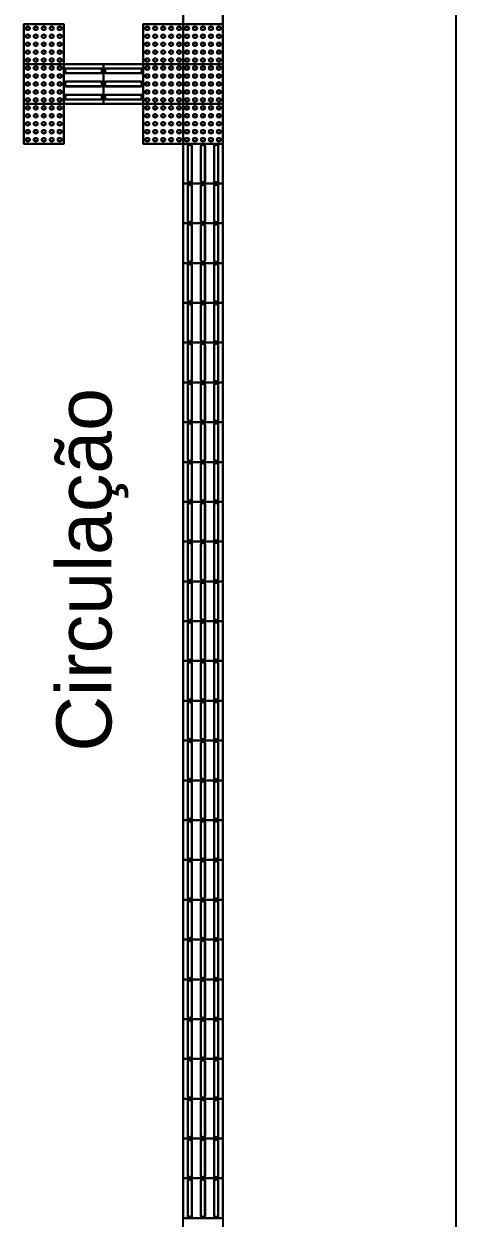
# Model space of a CAD drawing. Header units: millimetres. Extents: x 72331 to 137430, y 77189 to 139414.
# Drawn here: x 90862 to 93577, y 123469 to 130971 of the extents above; entities that cross this region are included whole.
import ezdxf

# ---------------------------------------------------------------- set-up
doc = ezdxf.new("R2010")
doc.units = ezdxf.units.MM
doc.header["$LTSCALE"] = 600
doc.layers.add('Piso Alerta', color=50, linetype='Continuous')
doc.layers.add('Piso Direcional', color=150, linetype='Continuous')
doc.styles.get("Standard").update_dxf_attribs({"font": 'arial.ttf'})

# ---------------------------------------------------------------- blocks, each defined once
blk = doc.blocks.new('*U1041')
for radius in [12.5, 10]:
    blk.add_circle((0, 0), radius)
blk = doc.blocks.new('*U1042')
at = {"layer": 'Piso Alerta', "color": 0, "linetype": 'ByBlock', "lineweight": -2, "transparency": 16777216}
for p in [(0, 200), (0, 150), (50, 200), (50, 150), (100, 200), (100, 150), (150, 200), (150, 150), (200, 200), (200, 150), (0, 100), (50, 100), (100, 100), (150, 100), (200, 100), (0, 50), (0, 0), (50, 50), (50, 0), (100, 50), (100, 0), (150, 50), (150, 0), (200, 50), (200, 0)]:
    blk.add_blockref('*U1041', p, dxfattribs=at)
blk = doc.blocks.new('*U1045')
for radius in [12.5, 10]:
    blk.add_circle((0, 0), radius)
blk = doc.blocks.new('*U1046')
at = {"layer": 'Piso Alerta', "color": 0, "linetype": 'ByBlock', "lineweight": -2, "transparency": 16777216}
for p in [(0, 200), (0, 150), (50, 200), (50, 150), (100, 200), (100, 150), (150, 200), (150, 150), (200, 200), (200, 150), (0, 100), (50, 100), (100, 100), (150, 100), (200, 100), (0, 50), (0, 0), (50, 50), (50, 0), (100, 50), (100, 0), (150, 50), (150, 0), (200, 50), (200, 0)]:
    blk.add_blockref('*U1045', p, dxfattribs=at)
blk = doc.blocks.new('*U1047')
for radius in [12.5, 10]:
    blk.add_circle((0, 0), radius)
blk = doc.blocks.new('*U1048')
at = {"layer": 'Piso Alerta', "color": 0, "linetype": 'ByBlock', "lineweight": -2, "transparency": 16777216}
for p in [(0, 200), (0, 150), (50, 200), (50, 150), (100, 200), (100, 150), (150, 200), (150, 150), (200, 200), (200, 150), (0, 100), (50, 100), (100, 100), (150, 100), (200, 100), (0, 50), (0, 0), (50, 50), (50, 0), (100, 50), (100, 0), (150, 50), (150, 0), (200, 50), (200, 0)]:
    blk.add_blockref('*U1047', p, dxfattribs=at)
blk = doc.blocks.new('*U1049')
for radius in [12.5, 10]:
    blk.add_circle((0, 0), radius)
blk = doc.blocks.new('*U1050')
at = {"layer": 'Piso Alerta', "color": 0, "linetype": 'ByBlock', "lineweight": -2, "transparency": 16777216}
for p in [(0, 200), (0, 150), (50, 200), (50, 150), (100, 200), (100, 150), (150, 200), (150, 150), (200, 200), (200, 150), (0, 100), (50, 100), (100, 100), (150, 100), (200, 100), (0, 50), (0, 0), (50, 50), (50, 0), (100, 50), (100, 0), (150, 50), (150, 0), (200, 50), (200, 0)]:
    blk.add_blockref('*U1049', p, dxfattribs=at)
blk = doc.blocks.new('*U1051')
for radius in [12.5, 10]:
    blk.add_circle((0, 0), radius)
blk = doc.blocks.new('*U1052')
at = {"layer": 'Piso Alerta', "color": 0, "linetype": 'ByBlock', "lineweight": -2, "transparency": 16777216}
for p in [(0, 200), (0, 150), (50, 200), (50, 150), (100, 200), (100, 150), (150, 200), (150, 150), (200, 200), (200, 150), (0, 100), (50, 100), (100, 100), (150, 100), (200, 100), (0, 50), (0, 0), (50, 50), (50, 0), (100, 50), (100, 0), (150, 50), (150, 0), (200, 50), (200, 0)]:
    blk.add_blockref('*U1051', p, dxfattribs=at)
blk = doc.blocks.new('*U1043')
for radius in [12.5, 10]:
    blk.add_circle((0, 0), radius)
blk = doc.blocks.new('*U1044')
at = {"layer": 'Piso Alerta', "color": 0, "linetype": 'ByBlock', "lineweight": -2, "transparency": 16777216}
for p in [(0, 200), (0, 150), (50, 200), (50, 150), (100, 200), (100, 150), (150, 200), (150, 150), (200, 200), (200, 150), (0, 100), (50, 100), (100, 100), (150, 100), (200, 100), (0, 50), (0, 0), (50, 50), (50, 0), (100, 50), (100, 0), (150, 50), (150, 0), (200, 50), (200, 0)]:
    blk.add_blockref('*U1043', p, dxfattribs=at)
blk = doc.blocks.new('*U1033')
for radius in [12.5, 10]:
    blk.add_circle((0, 0), radius)
blk = doc.blocks.new('*U1034')
at = {"layer": 'Piso Alerta', "color": 0, "linetype": 'ByBlock', "lineweight": -2, "transparency": 16777216}
for p in [(0, 200), (0, 150), (50, 200), (50, 150), (100, 200), (100, 150), (150, 200), (150, 150), (200, 200), (200, 150), (0, 100), (50, 100), (100, 100), (150, 100), (200, 100), (0, 50), (0, 0), (50, 50), (50, 0), (100, 50), (100, 0), (150, 50), (150, 0), (200, 50), (200, 0)]:
    blk.add_blockref('*U1033', p, dxfattribs=at)
blk = doc.blocks.new('*U1037')
for radius in [12.5, 10]:
    blk.add_circle((0, 0), radius)
blk = doc.blocks.new('*U1038')
at = {"layer": 'Piso Alerta', "color": 0, "linetype": 'ByBlock', "lineweight": -2, "transparency": 16777216}
for p in [(0, 200), (0, 150), (50, 200), (50, 150), (100, 200), (100, 150), (150, 200), (150, 150), (200, 200), (200, 150), (0, 100), (50, 100), (100, 100), (150, 100), (200, 100), (0, 50), (0, 0), (50, 50), (50, 0), (100, 50), (100, 0), (150, 50), (150, 0), (200, 50), (200, 0)]:
    blk.add_blockref('*U1037', p, dxfattribs=at)
blk = doc.blocks.new('*U1035')
for radius in [12.5, 10]:
    blk.add_circle((0, 0), radius)
blk = doc.blocks.new('*U1036')
at = {"layer": 'Piso Alerta', "color": 0, "linetype": 'ByBlock', "lineweight": -2, "transparency": 16777216}
for p in [(0, 200), (0, 150), (50, 200), (50, 150), (100, 200), (100, 150), (150, 200), (150, 150), (200, 200), (200, 150), (0, 100), (50, 100), (100, 100), (150, 100), (200, 100), (0, 50), (0, 0), (50, 50), (50, 0), (100, 50), (100, 0), (150, 50), (150, 0), (200, 50), (200, 0)]:
    blk.add_blockref('*U1035', p, dxfattribs=at)

msp = doc.modelspace()

# ---------------------------------------------------------------- linework, layer by layer
msp.add_line((93577.3, 122793.5), (93577.3, 133033.5))
for points in [[(91862.3, 131218.5), (92112.3, 131218.5), (92112.3, 130968.5), (91862.3, 130968.5)], [(90862.3, 130968.5), (91112.3, 130968.5), (91112.3, 130718.5), (90862.3, 130718.5)], [(91612.3, 130968.5), (91862.3, 130968.5), (91862.3, 130718.5), (91612.3, 130718.5)], [(91862.3, 130968.5), (92112.3, 130968.5), (92112.3, 130718.5), (91862.3, 130718.5)], [(90862.3, 130718.5), (91112.3, 130718.5), (91112.3, 130468.5), (90862.3, 130468.5)], [(91112.3, 130718.5), (91362.3, 130718.5), (91362.3, 130468.5), (91112.3, 130468.5)], [(91362.3, 130718.5), (91612.3, 130718.5), (91612.3, 130468.5), (91362.3, 130468.5)], [(91612.3, 130718.5), (91862.3, 130718.5), (91862.3, 130468.5), (91612.3, 130468.5)], [(91862.3, 130718.5), (92112.3, 130718.5), (92112.3, 130468.5), (91862.3, 130468.5)], [(90862.3, 130468.5), (91112.3, 130468.5), (91112.3, 130218.5), (90862.3, 130218.5)], [(91612.3, 130468.5), (91862.3, 130468.5), (91862.3, 130218.5), (91612.3, 130218.5)], [(91862.3, 130468.5), (92112.3, 130468.5), (92112.3, 130218.5), (91862.3, 130218.5)], [(91862.3, 130218.5), (92112.3, 130218.5), (92112.3, 129968.5), (91862.3, 129968.5)], [(91862.3, 129968.5), (92112.3, 129968.5), (92112.3, 129718.5), (91862.3, 129718.5)], [(91862.3, 129718.5), (92112.3, 129718.5), (92112.3, 129468.5), (91862.3, 129468.5)], [(91862.3, 129468.5), (92112.3, 129468.5), (92112.3, 129218.5), (91862.3, 129218.5)], [(91862.3, 129218.5), (92112.3, 129218.5), (92112.3, 128968.5), (91862.3, 128968.5)], [(91862.3, 128968.5), (92112.3, 128968.5), (92112.3, 128718.5), (91862.3, 128718.5)], [(91862.3, 128718.5), (92112.3, 128718.5), (92112.3, 128468.5), (91862.3, 128468.5)], [(91862.3, 128468.5), (92112.3, 128468.5), (92112.3, 128218.5), (91862.3, 128218.5)], [(91862.3, 128218.5), (92112.3, 128218.5), (92112.3, 127968.5), (91862.3, 127968.5)], [(91862.3, 127968.5), (92112.3, 127968.5), (92112.3, 127718.5), (91862.3, 127718.5)], [(91862.3, 127718.5), (92112.3, 127718.5), (92112.3, 127468.5), (91862.3, 127468.5)], [(91862.3, 127468.5), (92112.3, 127468.5), (92112.3, 127218.5), (91862.3, 127218.5)], [(91862.3, 127218.5), (92112.3, 127218.5), (92112.3, 126968.5), (91862.3, 126968.5)], [(91862.3, 126968.5), (92112.3, 126968.5), (92112.3, 126718.5), (91862.3, 126718.5)], [(91862.3, 126718.5), (92112.3, 126718.5), (92112.3, 126468.5), (91862.3, 126468.5)], [(91862.3, 126468.5), (92112.3, 126468.5), (92112.3, 126218.5), (91862.3, 126218.5)], [(91862.3, 126218.5), (92112.3, 126218.5), (92112.3, 125968.5), (91862.3, 125968.5)], [(91862.3, 125968.5), (92112.3, 125968.5), (92112.3, 125718.5), (91862.3, 125718.5)], [(91862.3, 125718.5), (92112.3, 125718.5), (92112.3, 125468.5), (91862.3, 125468.5)], [(91862.3, 125468.5), (92112.3, 125468.5), (92112.3, 125218.5), (91862.3, 125218.5)], [(91862.3, 125218.5), (92112.3, 125218.5), (92112.3, 124968.5), (91862.3, 124968.5)], [(91862.3, 124968.5), (92112.3, 124968.5), (92112.3, 124718.5), (91862.3, 124718.5)], [(91862.3, 124718.5), (92112.3, 124718.5), (92112.3, 124468.5), (91862.3, 124468.5)], [(91862.3, 124468.5), (92112.3, 124468.5), (92112.3, 124218.5), (91862.3, 124218.5)], [(91862.3, 124218.5), (92112.3, 124218.5), (92112.3, 123968.5), (91862.3, 123968.5)], [(91862.3, 123968.5), (92112.3, 123968.5), (92112.3, 123718.5), (91862.3, 123718.5)], [(91862.3, 123718.5), (92112.3, 123718.5), (92112.3, 123468.5), (91862.3, 123468.5)], [(91862.3, 123468.5), (92112.3, 123468.5), (92112.3, 123218.5), (91862.3, 123218.5)]]:
    msp.add_lwpolyline(points, close=True)
at = {"layer": 'Piso Alerta'}
for points in [[(91112.3, 130968.5), (90862.3, 130968.5), (90862.3, 130718.5), (91112.3, 130718.5), (91112.3, 130968.5), (91112.3, 130958.5)], [(91862.3, 130968.5), (91612.3, 130968.5), (91612.3, 130718.5), (91862.3, 130718.5), (91862.3, 130968.5), (91862.3, 130958.5)], [(92112.3, 130968.5), (91862.3, 130968.5), (91862.3, 130718.5), (92112.3, 130718.5), (92112.3, 130968.5), (92112.3, 130958.5)], [(91112.3, 130718.5), (90862.3, 130718.5), (90862.3, 130468.5), (91112.3, 130468.5), (91112.3, 130718.5), (91112.3, 130708.5)], [(91862.3, 130718.5), (91612.3, 130718.5), (91612.3, 130468.5), (91862.3, 130468.5), (91862.3, 130718.5), (91862.3, 130708.5)], [(92112.3, 130718.5), (91862.3, 130718.5), (91862.3, 130468.5), (92112.3, 130468.5), (92112.3, 130718.5), (92112.3, 130708.5)], [(91112.3, 130468.5), (90862.3, 130468.5), (90862.3, 130218.5), (91112.3, 130218.5), (91112.3, 130468.5), (91112.3, 130458.5)], [(91862.3, 130468.5), (91612.3, 130468.5), (91612.3, 130218.5), (91862.3, 130218.5), (91862.3, 130468.5), (91862.3, 130458.5)], [(92112.3, 130468.5), (91862.3, 130468.5), (91862.3, 130218.5), (92112.3, 130218.5), (92112.3, 130468.5), (92112.3, 130458.5)]]:
    msp.add_lwpolyline(points, dxfattribs=at)
at = {"layer": 'Piso Direcional'}
for points in [[(92112.3, 131218.5), (91862.3, 131218.5), (91862.3, 130968.5), (92112.3, 130968.5), (92112.3, 131218.5), (92112.3, 131208.5)], [(91362.3, 130468.5), (91362.3, 130718.5), (91112.3, 130718.5), (91112.3, 130468.5), (91362.3, 130468.5), (91352.3, 130468.5)], [(91612.3, 130468.5), (91612.3, 130718.5), (91362.3, 130718.5), (91362.3, 130468.5), (91612.3, 130468.5), (91602.3, 130468.5)], [(92112.3, 130218.5), (91862.3, 130218.5), (91862.3, 129968.5), (92112.3, 129968.5), (92112.3, 130218.5), (92112.3, 130208.5)], [(92112.3, 129968.5), (91862.3, 129968.5), (91862.3, 129718.5), (92112.3, 129718.5), (92112.3, 129968.5), (92112.3, 129958.5)], [(92112.3, 129718.5), (91862.3, 129718.5), (91862.3, 129468.5), (92112.3, 129468.5), (92112.3, 129718.5), (92112.3, 129708.5)], [(92112.3, 129468.5), (91862.3, 129468.5), (91862.3, 129218.5), (92112.3, 129218.5), (92112.3, 129468.5), (92112.3, 129458.5)], [(92112.3, 129218.5), (91862.3, 129218.5), (91862.3, 128968.5), (92112.3, 128968.5), (92112.3, 129218.5), (92112.3, 129208.5)], [(92112.3, 128968.5), (91862.3, 128968.5), (91862.3, 128718.5), (92112.3, 128718.5), (92112.3, 128968.5), (92112.3, 128958.5)], [(92112.3, 128718.5), (91862.3, 128718.5), (91862.3, 128468.5), (92112.3, 128468.5), (92112.3, 128718.5), (92112.3, 128708.5)], [(92112.3, 128468.5), (91862.3, 128468.5), (91862.3, 128218.5), (92112.3, 128218.5), (92112.3, 128468.5), (92112.3, 128458.5)], [(92112.3, 128218.5), (91862.3, 128218.5), (91862.3, 127968.5), (92112.3, 127968.5), (92112.3, 128218.5), (92112.3, 128208.5)], [(92112.3, 127968.5), (91862.3, 127968.5), (91862.3, 127718.5), (92112.3, 127718.5), (92112.3, 127968.5), (92112.3, 127958.5)], [(92112.3, 127718.5), (91862.3, 127718.5), (91862.3, 127468.5), (92112.3, 127468.5), (92112.3, 127718.5), (92112.3, 127708.5)], [(92112.3, 127468.5), (91862.3, 127468.5), (91862.3, 127218.5), (92112.3, 127218.5), (92112.3, 127468.5), (92112.3, 127458.5)], [(92112.3, 127218.5), (91862.3, 127218.5), (91862.3, 126968.5), (92112.3, 126968.5), (92112.3, 127218.5), (92112.3, 127208.5)], [(92112.3, 126968.5), (91862.3, 126968.5), (91862.3, 126718.5), (92112.3, 126718.5), (92112.3, 126968.5), (92112.3, 126958.5)], [(92112.3, 126718.5), (91862.3, 126718.5), (91862.3, 126468.5), (92112.3, 126468.5), (92112.3, 126718.5), (92112.3, 126708.5)], [(92112.3, 126468.5), (91862.3, 126468.5), (91862.3, 126218.5), (92112.3, 126218.5), (92112.3, 126468.5), (92112.3, 126458.5)], [(92112.3, 126218.5), (91862.3, 126218.5), (91862.3, 125968.5), (92112.3, 125968.5), (92112.3, 126218.5), (92112.3, 126208.5)], [(92112.3, 125968.5), (91862.3, 125968.5), (91862.3, 125718.5), (92112.3, 125718.5), (92112.3, 125968.5), (92112.3, 125958.5)], [(92112.3, 125718.5), (91862.3, 125718.5), (91862.3, 125468.5), (92112.3, 125468.5), (92112.3, 125718.5), (92112.3, 125708.5)], [(92112.3, 125468.5), (91862.3, 125468.5), (91862.3, 125218.5), (92112.3, 125218.5), (92112.3, 125468.5), (92112.3, 125458.5)], [(92112.3, 125218.5), (91862.3, 125218.5), (91862.3, 124968.5), (92112.3, 124968.5), (92112.3, 125218.5), (92112.3, 125208.5)], [(92112.3, 124968.5), (91862.3, 124968.5), (91862.3, 124718.5), (92112.3, 124718.5), (92112.3, 124968.5), (92112.3, 124958.5)], [(92112.3, 124718.5), (91862.3, 124718.5), (91862.3, 124468.5), (92112.3, 124468.5), (92112.3, 124718.5), (92112.3, 124708.5)], [(92112.3, 124468.5), (91862.3, 124468.5), (91862.3, 124218.5), (92112.3, 124218.5), (92112.3, 124468.5), (92112.3, 124458.5)], [(92112.3, 124218.5), (91862.3, 124218.5), (91862.3, 123968.5), (92112.3, 123968.5), (92112.3, 124218.5), (92112.3, 124208.5)], [(92112.3, 123968.5), (91862.3, 123968.5), (91862.3, 123718.5), (92112.3, 123718.5), (92112.3, 123968.5), (92112.3, 123958.5)], [(92112.3, 123718.5), (91862.3, 123718.5), (91862.3, 123468.5), (92112.3, 123468.5), (92112.3, 123718.5), (92112.3, 123708.5)]]:
    msp.add_lwpolyline(points, dxfattribs=at)
for points in [[(91127.3, 130661.5), (91347.3, 130661.5, 0.414214), (91357.3, 130671.5), (91357.3, 130681.5, 0.414214), (91347.3, 130691.5), (91127.3, 130691.5, 0.414214), (91117.3, 130681.5), (91117.3, 130671.5, 0.414214)], [(91132.3, 130664), (91342.3, 130664, 0.414214), (91352.3, 130674), (91352.3, 130679, 0.414214), (91342.3, 130689), (91132.3, 130689, 0.414214), (91122.3, 130679), (91122.3, 130674, 0.414214)], [(91377.3, 130661.5), (91597.3, 130661.5, 0.414214), (91607.3, 130671.5), (91607.3, 130681.5, 0.414214), (91597.3, 130691.5), (91377.3, 130691.5, 0.414214), (91367.3, 130681.5), (91367.3, 130671.5, 0.414214)], [(91382.3, 130664), (91592.3, 130664, 0.414214), (91602.3, 130674), (91602.3, 130679, 0.414214), (91592.3, 130689), (91382.3, 130689, 0.414214), (91372.3, 130679), (91372.3, 130674, 0.414214)], [(91347.3, 130608.5), (91127.3, 130608.5, 0.414214), (91117.3, 130598.5), (91117.3, 130588.5, 0.414214), (91127.3, 130578.5), (91347.3, 130578.5, 0.414214), (91357.3, 130588.5), (91357.3, 130598.5, 0.414214)], [(91122.3, 130596), (91122.3, 130591, 0.414214), (91132.3, 130581), (91342.3, 130581, 0.414214), (91352.3, 130591), (91352.3, 130596, 0.414214), (91342.3, 130606), (91132.3, 130606, 0.414214)], [(91597.3, 130608.5), (91377.3, 130608.5, 0.414214), (91367.3, 130598.5), (91367.3, 130588.5, 0.414214), (91377.3, 130578.5), (91597.3, 130578.5, 0.414214), (91607.3, 130588.5), (91607.3, 130598.5, 0.414214)], [(91372.3, 130596), (91372.3, 130591, 0.414214), (91382.3, 130581), (91592.3, 130581, 0.414214), (91602.3, 130591), (91602.3, 130596, 0.414214), (91592.3, 130606), (91382.3, 130606, 0.414214)], [(91357.3, 130515.5, 0.414214), (91347.3, 130525.5), (91127.3, 130525.5, 0.414214), (91117.3, 130515.5), (91117.3, 130505.5, 0.414214), (91127.3, 130495.5), (91347.3, 130495.5, 0.414214), (91357.3, 130505.5)], [(91132.3, 130498), (91342.3, 130498, 0.414214), (91352.3, 130508), (91352.3, 130513, 0.414214), (91342.3, 130523), (91132.3, 130523, 0.414214), (91122.3, 130513), (91122.3, 130508, 0.414214)], [(91607.3, 130515.5, 0.414214), (91597.3, 130525.5), (91377.3, 130525.5, 0.414214), (91367.3, 130515.5), (91367.3, 130505.5, 0.414214), (91377.3, 130495.5), (91597.3, 130495.5, 0.414214), (91607.3, 130505.5)], [(91382.3, 130498), (91592.3, 130498, 0.414214), (91602.3, 130508), (91602.3, 130513, 0.414214), (91592.3, 130523), (91382.3, 130523, 0.414214), (91372.3, 130513), (91372.3, 130508, 0.414214)], [(91919.3, 129983.5), (91919.3, 130203.5, 0.414214), (91909.3, 130213.5), (91899.3, 130213.5, 0.414214), (91889.3, 130203.5), (91889.3, 129983.5, 0.414214), (91899.3, 129973.5), (91909.3, 129973.5, 0.414214)], [(91916.8, 129988.5), (91916.8, 130198.5, 0.414214), (91906.8, 130208.5), (91901.8, 130208.5, 0.414214), (91891.8, 130198.5), (91891.8, 129988.5, 0.414214), (91901.8, 129978.5), (91906.8, 129978.5, 0.414214)], [(91972.3, 130203.5), (91972.3, 129983.5, 0.414214), (91982.3, 129973.5), (91992.3, 129973.5, 0.414214), (92002.3, 129983.5), (92002.3, 130203.5, 0.414214), (91992.3, 130213.5), (91982.3, 130213.5, 0.414214)], [(91984.8, 129978.5), (91989.8, 129978.5, 0.414214), (91999.8, 129988.5), (91999.8, 130198.5, 0.414214), (91989.8, 130208.5), (91984.8, 130208.5, 0.414214), (91974.8, 130198.5), (91974.8, 129988.5, 0.414214)], [(92065.3, 130213.5, 0.414214), (92055.3, 130203.5), (92055.3, 129983.5, 0.414214), (92065.3, 129973.5), (92075.3, 129973.5, 0.414214), (92085.3, 129983.5), (92085.3, 130203.5, 0.414214), (92075.3, 130213.5)], [(92082.8, 129988.5), (92082.8, 130198.5, 0.414214), (92072.8, 130208.5), (92067.8, 130208.5, 0.414214), (92057.8, 130198.5), (92057.8, 129988.5, 0.414214), (92067.8, 129978.5), (92072.8, 129978.5, 0.414214)], [(91919.3, 129733.5), (91919.3, 129953.5, 0.414214), (91909.3, 129963.5), (91899.3, 129963.5, 0.414214), (91889.3, 129953.5), (91889.3, 129733.5, 0.414214), (91899.3, 129723.5), (91909.3, 129723.5, 0.414214)], [(91916.8, 129738.5), (91916.8, 129948.5, 0.414214), (91906.8, 129958.5), (91901.8, 129958.5, 0.414214), (91891.8, 129948.5), (91891.8, 129738.5, 0.414214), (91901.8, 129728.5), (91906.8, 129728.5, 0.414214)], [(91972.3, 129953.5), (91972.3, 129733.5, 0.414214), (91982.3, 129723.5), (91992.3, 129723.5, 0.414214), (92002.3, 129733.5), (92002.3, 129953.5, 0.414214), (91992.3, 129963.5), (91982.3, 129963.5, 0.414214)], [(91984.8, 129728.5), (91989.8, 129728.5, 0.414214), (91999.8, 129738.5), (91999.8, 129948.5, 0.414214), (91989.8, 129958.5), (91984.8, 129958.5, 0.414214), (91974.8, 129948.5), (91974.8, 129738.5, 0.414214)], [(92065.3, 129963.5, 0.414214), (92055.3, 129953.5), (92055.3, 129733.5, 0.414214), (92065.3, 129723.5), (92075.3, 129723.5, 0.414214), (92085.3, 129733.5), (92085.3, 129953.5, 0.414214), (92075.3, 129963.5)], [(92082.8, 129738.5), (92082.8, 129948.5, 0.414214), (92072.8, 129958.5), (92067.8, 129958.5, 0.414214), (92057.8, 129948.5), (92057.8, 129738.5, 0.414214), (92067.8, 129728.5), (92072.8, 129728.5, 0.414214)], [(91919.3, 129483.5), (91919.3, 129703.5, 0.414214), (91909.3, 129713.5), (91899.3, 129713.5, 0.414214), (91889.3, 129703.5), (91889.3, 129483.5, 0.414214), (91899.3, 129473.5), (91909.3, 129473.5, 0.414214)], [(91916.8, 129488.5), (91916.8, 129698.5, 0.414214), (91906.8, 129708.5), (91901.8, 129708.5, 0.414214), (91891.8, 129698.5), (91891.8, 129488.5, 0.414214), (91901.8, 129478.5), (91906.8, 129478.5, 0.414214)], [(91972.3, 129703.5), (91972.3, 129483.5, 0.414214), (91982.3, 129473.5), (91992.3, 129473.5, 0.414214), (92002.3, 129483.5), (92002.3, 129703.5, 0.414214), (91992.3, 129713.5), (91982.3, 129713.5, 0.414214)], [(91984.8, 129478.5), (91989.8, 129478.5, 0.414214), (91999.8, 129488.5), (91999.8, 129698.5, 0.414214), (91989.8, 129708.5), (91984.8, 129708.5, 0.414214), (91974.8, 129698.5), (91974.8, 129488.5, 0.414214)], [(92065.3, 129713.5, 0.414214), (92055.3, 129703.5), (92055.3, 129483.5, 0.414214), (92065.3, 129473.5), (92075.3, 129473.5, 0.414214), (92085.3, 129483.5), (92085.3, 129703.5, 0.414214), (92075.3, 129713.5)], [(92082.8, 129488.5), (92082.8, 129698.5, 0.414214), (92072.8, 129708.5), (92067.8, 129708.5, 0.414214), (92057.8, 129698.5), (92057.8, 129488.5, 0.414214), (92067.8, 129478.5), (92072.8, 129478.5, 0.414214)], [(91919.3, 129233.5), (91919.3, 129453.5, 0.414214), (91909.3, 129463.5), (91899.3, 129463.5, 0.414214), (91889.3, 129453.5), (91889.3, 129233.5, 0.414214), (91899.3, 129223.5), (91909.3, 129223.5, 0.414214)], [(91916.8, 129238.5), (91916.8, 129448.5, 0.414214), (91906.8, 129458.5), (91901.8, 129458.5, 0.414214), (91891.8, 129448.5), (91891.8, 129238.5, 0.414214), (91901.8, 129228.5), (91906.8, 129228.5, 0.414214)], [(91972.3, 129453.5), (91972.3, 129233.5, 0.414214), (91982.3, 129223.5), (91992.3, 129223.5, 0.414214), (92002.3, 129233.5), (92002.3, 129453.5, 0.414214), (91992.3, 129463.5), (91982.3, 129463.5, 0.414214)], [(91984.8, 129228.5), (91989.8, 129228.5, 0.414214), (91999.8, 129238.5), (91999.8, 129448.5, 0.414214), (91989.8, 129458.5), (91984.8, 129458.5, 0.414214), (91974.8, 129448.5), (91974.8, 129238.5, 0.414214)], [(92065.3, 129463.5, 0.414214), (92055.3, 129453.5), (92055.3, 129233.5, 0.414214), (92065.3, 129223.5), (92075.3, 129223.5, 0.414214), (92085.3, 129233.5), (92085.3, 129453.5, 0.414214), (92075.3, 129463.5)], [(92082.8, 129238.5), (92082.8, 129448.5, 0.414214), (92072.8, 129458.5), (92067.8, 129458.5, 0.414214), (92057.8, 129448.5), (92057.8, 129238.5, 0.414214), (92067.8, 129228.5), (92072.8, 129228.5, 0.414214)], [(91919.3, 128983.5), (91919.3, 129203.5, 0.414214), (91909.3, 129213.5), (91899.3, 129213.5, 0.414214), (91889.3, 129203.5), (91889.3, 128983.5, 0.414214), (91899.3, 128973.5), (91909.3, 128973.5, 0.414214)], [(91916.8, 128988.5), (91916.8, 129198.5, 0.414214), (91906.8, 129208.5), (91901.8, 129208.5, 0.414214), (91891.8, 129198.5), (91891.8, 128988.5, 0.414214), (91901.8, 128978.5), (91906.8, 128978.5, 0.414214)], [(91972.3, 129203.5), (91972.3, 128983.5, 0.414214), (91982.3, 128973.5), (91992.3, 128973.5, 0.414214), (92002.3, 128983.5), (92002.3, 129203.5, 0.414214), (91992.3, 129213.5), (91982.3, 129213.5, 0.414214)], [(91984.8, 128978.5), (91989.8, 128978.5, 0.414214), (91999.8, 128988.5), (91999.8, 129198.5, 0.414214), (91989.8, 129208.5), (91984.8, 129208.5, 0.414214), (91974.8, 129198.5), (91974.8, 128988.5, 0.414214)], [(92065.3, 129213.5, 0.414214), (92055.3, 129203.5), (92055.3, 128983.5, 0.414214), (92065.3, 128973.5), (92075.3, 128973.5, 0.414214), (92085.3, 128983.5), (92085.3, 129203.5, 0.414214), (92075.3, 129213.5)], [(92082.8, 128988.5), (92082.8, 129198.5, 0.414214), (92072.8, 129208.5), (92067.8, 129208.5, 0.414214), (92057.8, 129198.5), (92057.8, 128988.5, 0.414214), (92067.8, 128978.5), (92072.8, 128978.5, 0.414214)], [(91919.3, 128733.5), (91919.3, 128953.5, 0.414214), (91909.3, 128963.5), (91899.3, 128963.5, 0.414214), (91889.3, 128953.5), (91889.3, 128733.5, 0.414214), (91899.3, 128723.5), (91909.3, 128723.5, 0.414214)], [(91916.8, 128738.5), (91916.8, 128948.5, 0.414214), (91906.8, 128958.5), (91901.8, 128958.5, 0.414214), (91891.8, 128948.5), (91891.8, 128738.5, 0.414214), (91901.8, 128728.5), (91906.8, 128728.5, 0.414214)], [(91972.3, 128953.5), (91972.3, 128733.5, 0.414214), (91982.3, 128723.5), (91992.3, 128723.5, 0.414214), (92002.3, 128733.5), (92002.3, 128953.5, 0.414214), (91992.3, 128963.5), (91982.3, 128963.5, 0.414214)], [(91984.8, 128728.5), (91989.8, 128728.5, 0.414214), (91999.8, 128738.5), (91999.8, 128948.5, 0.414214), (91989.8, 128958.5), (91984.8, 128958.5, 0.414214), (91974.8, 128948.5), (91974.8, 128738.5, 0.414214)], [(92065.3, 128963.5, 0.414214), (92055.3, 128953.5), (92055.3, 128733.5, 0.414214), (92065.3, 128723.5), (92075.3, 128723.5, 0.414214), (92085.3, 128733.5), (92085.3, 128953.5, 0.414214), (92075.3, 128963.5)], [(92082.8, 128738.5), (92082.8, 128948.5, 0.414214), (92072.8, 128958.5), (92067.8, 128958.5, 0.414214), (92057.8, 128948.5), (92057.8, 128738.5, 0.414214), (92067.8, 128728.5), (92072.8, 128728.5, 0.414214)], [(91919.3, 128483.5), (91919.3, 128703.5, 0.414214), (91909.3, 128713.5), (91899.3, 128713.5, 0.414214), (91889.3, 128703.5), (91889.3, 128483.5, 0.414214), (91899.3, 128473.5), (91909.3, 128473.5, 0.414214)], [(91916.8, 128488.5), (91916.8, 128698.5, 0.414214), (91906.8, 128708.5), (91901.8, 128708.5, 0.414214), (91891.8, 128698.5), (91891.8, 128488.5, 0.414214), (91901.8, 128478.5), (91906.8, 128478.5, 0.414214)], [(91972.3, 128703.5), (91972.3, 128483.5, 0.414214), (91982.3, 128473.5), (91992.3, 128473.5, 0.414214), (92002.3, 128483.5), (92002.3, 128703.5, 0.414214), (91992.3, 128713.5), (91982.3, 128713.5, 0.414214)], [(91984.8, 128478.5), (91989.8, 128478.5, 0.414214), (91999.8, 128488.5), (91999.8, 128698.5, 0.414214), (91989.8, 128708.5), (91984.8, 128708.5, 0.414214), (91974.8, 128698.5), (91974.8, 128488.5, 0.414214)], [(92065.3, 128713.5, 0.414214), (92055.3, 128703.5), (92055.3, 128483.5, 0.414214), (92065.3, 128473.5), (92075.3, 128473.5, 0.414214), (92085.3, 128483.5), (92085.3, 128703.5, 0.414214), (92075.3, 128713.5)], [(92082.8, 128488.5), (92082.8, 128698.5, 0.414214), (92072.8, 128708.5), (92067.8, 128708.5, 0.414214), (92057.8, 128698.5), (92057.8, 128488.5, 0.414214), (92067.8, 128478.5), (92072.8, 128478.5, 0.414214)], [(91919.3, 128233.5), (91919.3, 128453.5, 0.414214), (91909.3, 128463.5), (91899.3, 128463.5, 0.414214), (91889.3, 128453.5), (91889.3, 128233.5, 0.414214), (91899.3, 128223.5), (91909.3, 128223.5, 0.414214)], [(91916.8, 128238.5), (91916.8, 128448.5, 0.414214), (91906.8, 128458.5), (91901.8, 128458.5, 0.414214), (91891.8, 128448.5), (91891.8, 128238.5, 0.414214), (91901.8, 128228.5), (91906.8, 128228.5, 0.414214)], [(91972.3, 128453.5), (91972.3, 128233.5, 0.414214), (91982.3, 128223.5), (91992.3, 128223.5, 0.414214), (92002.3, 128233.5), (92002.3, 128453.5, 0.414214), (91992.3, 128463.5), (91982.3, 128463.5, 0.414214)], [(91984.8, 128228.5), (91989.8, 128228.5, 0.414214), (91999.8, 128238.5), (91999.8, 128448.5, 0.414214), (91989.8, 128458.5), (91984.8, 128458.5, 0.414214), (91974.8, 128448.5), (91974.8, 128238.5, 0.414214)], [(92065.3, 128463.5, 0.414214), (92055.3, 128453.5), (92055.3, 128233.5, 0.414214), (92065.3, 128223.5), (92075.3, 128223.5, 0.414214), (92085.3, 128233.5), (92085.3, 128453.5, 0.414214), (92075.3, 128463.5)], [(92082.8, 128238.5), (92082.8, 128448.5, 0.414214), (92072.8, 128458.5), (92067.8, 128458.5, 0.414214), (92057.8, 128448.5), (92057.8, 128238.5, 0.414214), (92067.8, 128228.5), (92072.8, 128228.5, 0.414214)], [(91919.3, 127983.5), (91919.3, 128203.5, 0.414214), (91909.3, 128213.5), (91899.3, 128213.5, 0.414214), (91889.3, 128203.5), (91889.3, 127983.5, 0.414214), (91899.3, 127973.5), (91909.3, 127973.5, 0.414214)], [(91916.8, 127988.5), (91916.8, 128198.5, 0.414214), (91906.8, 128208.5), (91901.8, 128208.5, 0.414214), (91891.8, 128198.5), (91891.8, 127988.5, 0.414214), (91901.8, 127978.5), (91906.8, 127978.5, 0.414214)], [(91972.3, 128203.5), (91972.3, 127983.5, 0.414214), (91982.3, 127973.5), (91992.3, 127973.5, 0.414214), (92002.3, 127983.5), (92002.3, 128203.5, 0.414214), (91992.3, 128213.5), (91982.3, 128213.5, 0.414214)], [(91984.8, 127978.5), (91989.8, 127978.5, 0.414214), (91999.8, 127988.5), (91999.8, 128198.5, 0.414214), (91989.8, 128208.5), (91984.8, 128208.5, 0.414214), (91974.8, 128198.5), (91974.8, 127988.5, 0.414214)], [(92065.3, 128213.5, 0.414214), (92055.3, 128203.5), (92055.3, 127983.5, 0.414214), (92065.3, 127973.5), (92075.3, 127973.5, 0.414214), (92085.3, 127983.5), (92085.3, 128203.5, 0.414214), (92075.3, 128213.5)], [(92082.8, 127988.5), (92082.8, 128198.5, 0.414214), (92072.8, 128208.5), (92067.8, 128208.5, 0.414214), (92057.8, 128198.5), (92057.8, 127988.5, 0.414214), (92067.8, 127978.5), (92072.8, 127978.5, 0.414214)], [(91919.3, 127733.5), (91919.3, 127953.5, 0.414214), (91909.3, 127963.5), (91899.3, 127963.5, 0.414214), (91889.3, 127953.5), (91889.3, 127733.5, 0.414214), (91899.3, 127723.5), (91909.3, 127723.5, 0.414214)], [(91916.8, 127738.5), (91916.8, 127948.5, 0.414214), (91906.8, 127958.5), (91901.8, 127958.5, 0.414214), (91891.8, 127948.5), (91891.8, 127738.5, 0.414214), (91901.8, 127728.5), (91906.8, 127728.5, 0.414214)], [(91972.3, 127953.5), (91972.3, 127733.5, 0.414214), (91982.3, 127723.5), (91992.3, 127723.5, 0.414214), (92002.3, 127733.5), (92002.3, 127953.5, 0.414214), (91992.3, 127963.5), (91982.3, 127963.5, 0.414214)], [(91984.8, 127728.5), (91989.8, 127728.5, 0.414214), (91999.8, 127738.5), (91999.8, 127948.5, 0.414214), (91989.8, 127958.5), (91984.8, 127958.5, 0.414214), (91974.8, 127948.5), (91974.8, 127738.5, 0.414214)], [(92065.3, 127963.5, 0.414214), (92055.3, 127953.5), (92055.3, 127733.5, 0.414214), (92065.3, 127723.5), (92075.3, 127723.5, 0.414214), (92085.3, 127733.5), (92085.3, 127953.5, 0.414214), (92075.3, 127963.5)], [(92082.8, 127738.5), (92082.8, 127948.5, 0.414214), (92072.8, 127958.5), (92067.8, 127958.5, 0.414214), (92057.8, 127948.5), (92057.8, 127738.5, 0.414214), (92067.8, 127728.5), (92072.8, 127728.5, 0.414214)], [(91919.3, 127483.5), (91919.3, 127703.5, 0.414214), (91909.3, 127713.5), (91899.3, 127713.5, 0.414214), (91889.3, 127703.5), (91889.3, 127483.5, 0.414214), (91899.3, 127473.5), (91909.3, 127473.5, 0.414214)], [(91916.8, 127488.5), (91916.8, 127698.5, 0.414214), (91906.8, 127708.5), (91901.8, 127708.5, 0.414214), (91891.8, 127698.5), (91891.8, 127488.5, 0.414214), (91901.8, 127478.5), (91906.8, 127478.5, 0.414214)], [(91972.3, 127703.5), (91972.3, 127483.5, 0.414214), (91982.3, 127473.5), (91992.3, 127473.5, 0.414214), (92002.3, 127483.5), (92002.3, 127703.5, 0.414214), (91992.3, 127713.5), (91982.3, 127713.5, 0.414214)], [(91984.8, 127478.5), (91989.8, 127478.5, 0.414214), (91999.8, 127488.5), (91999.8, 127698.5, 0.414214), (91989.8, 127708.5), (91984.8, 127708.5, 0.414214), (91974.8, 127698.5), (91974.8, 127488.5, 0.414214)], [(92065.3, 127713.5, 0.414214), (92055.3, 127703.5), (92055.3, 127483.5, 0.414214), (92065.3, 127473.5), (92075.3, 127473.5, 0.414214), (92085.3, 127483.5), (92085.3, 127703.5, 0.414214), (92075.3, 127713.5)], [(92082.8, 127488.5), (92082.8, 127698.5, 0.414214), (92072.8, 127708.5), (92067.8, 127708.5, 0.414214), (92057.8, 127698.5), (92057.8, 127488.5, 0.414214), (92067.8, 127478.5), (92072.8, 127478.5, 0.414214)], [(91919.3, 127233.5), (91919.3, 127453.5, 0.414214), (91909.3, 127463.5), (91899.3, 127463.5, 0.414214), (91889.3, 127453.5), (91889.3, 127233.5, 0.414214), (91899.3, 127223.5), (91909.3, 127223.5, 0.414214)], [(91916.8, 127238.5), (91916.8, 127448.5, 0.414214), (91906.8, 127458.5), (91901.8, 127458.5, 0.414214), (91891.8, 127448.5), (91891.8, 127238.5, 0.414214), (91901.8, 127228.5), (91906.8, 127228.5, 0.414214)], [(91972.3, 127453.5), (91972.3, 127233.5, 0.414214), (91982.3, 127223.5), (91992.3, 127223.5, 0.414214), (92002.3, 127233.5), (92002.3, 127453.5, 0.414214), (91992.3, 127463.5), (91982.3, 127463.5, 0.414214)], [(91984.8, 127228.5), (91989.8, 127228.5, 0.414214), (91999.8, 127238.5), (91999.8, 127448.5, 0.414214), (91989.8, 127458.5), (91984.8, 127458.5, 0.414214), (91974.8, 127448.5), (91974.8, 127238.5, 0.414214)], [(92065.3, 127463.5, 0.414214), (92055.3, 127453.5), (92055.3, 127233.5, 0.414214), (92065.3, 127223.5), (92075.3, 127223.5, 0.414214), (92085.3, 127233.5), (92085.3, 127453.5, 0.414214), (92075.3, 127463.5)], [(92082.8, 127238.5), (92082.8, 127448.5, 0.414214), (92072.8, 127458.5), (92067.8, 127458.5, 0.414214), (92057.8, 127448.5), (92057.8, 127238.5, 0.414214), (92067.8, 127228.5), (92072.8, 127228.5, 0.414214)], [(91919.3, 126983.5), (91919.3, 127203.5, 0.414214), (91909.3, 127213.5), (91899.3, 127213.5, 0.414214), (91889.3, 127203.5), (91889.3, 126983.5, 0.414214), (91899.3, 126973.5), (91909.3, 126973.5, 0.414214)], [(91916.8, 126988.5), (91916.8, 127198.5, 0.414214), (91906.8, 127208.5), (91901.8, 127208.5, 0.414214), (91891.8, 127198.5), (91891.8, 126988.5, 0.414214), (91901.8, 126978.5), (91906.8, 126978.5, 0.414214)], [(91972.3, 127203.5), (91972.3, 126983.5, 0.414214), (91982.3, 126973.5), (91992.3, 126973.5, 0.414214), (92002.3, 126983.5), (92002.3, 127203.5, 0.414214), (91992.3, 127213.5), (91982.3, 127213.5, 0.414214)], [(91984.8, 126978.5), (91989.8, 126978.5, 0.414214), (91999.8, 126988.5), (91999.8, 127198.5, 0.414214), (91989.8, 127208.5), (91984.8, 127208.5, 0.414214), (91974.8, 127198.5), (91974.8, 126988.5, 0.414214)], [(92065.3, 127213.5, 0.414214), (92055.3, 127203.5), (92055.3, 126983.5, 0.414214), (92065.3, 126973.5), (92075.3, 126973.5, 0.414214), (92085.3, 126983.5), (92085.3, 127203.5, 0.414214), (92075.3, 127213.5)], [(92082.8, 126988.5), (92082.8, 127198.5, 0.414214), (92072.8, 127208.5), (92067.8, 127208.5, 0.414214), (92057.8, 127198.5), (92057.8, 126988.5, 0.414214), (92067.8, 126978.5), (92072.8, 126978.5, 0.414214)], [(91919.3, 126733.5), (91919.3, 126953.5, 0.414214), (91909.3, 126963.5), (91899.3, 126963.5, 0.414214), (91889.3, 126953.5), (91889.3, 126733.5, 0.414214), (91899.3, 126723.5), (91909.3, 126723.5, 0.414214)], [(91916.8, 126738.5), (91916.8, 126948.5, 0.414214), (91906.8, 126958.5), (91901.8, 126958.5, 0.414214), (91891.8, 126948.5), (91891.8, 126738.5, 0.414214), (91901.8, 126728.5), (91906.8, 126728.5, 0.414214)], [(91972.3, 126953.5), (91972.3, 126733.5, 0.414214), (91982.3, 126723.5), (91992.3, 126723.5, 0.414214), (92002.3, 126733.5), (92002.3, 126953.5, 0.414214), (91992.3, 126963.5), (91982.3, 126963.5, 0.414214)], [(91984.8, 126728.5), (91989.8, 126728.5, 0.414214), (91999.8, 126738.5), (91999.8, 126948.5, 0.414214), (91989.8, 126958.5), (91984.8, 126958.5, 0.414214), (91974.8, 126948.5), (91974.8, 126738.5, 0.414214)], [(92065.3, 126963.5, 0.414214), (92055.3, 126953.5), (92055.3, 126733.5, 0.414214), (92065.3, 126723.5), (92075.3, 126723.5, 0.414214), (92085.3, 126733.5), (92085.3, 126953.5, 0.414214), (92075.3, 126963.5)], [(92082.8, 126738.5), (92082.8, 126948.5, 0.414214), (92072.8, 126958.5), (92067.8, 126958.5, 0.414214), (92057.8, 126948.5), (92057.8, 126738.5, 0.414214), (92067.8, 126728.5), (92072.8, 126728.5, 0.414214)], [(91919.3, 126483.5), (91919.3, 126703.5, 0.414214), (91909.3, 126713.5), (91899.3, 126713.5, 0.414214), (91889.3, 126703.5), (91889.3, 126483.5, 0.414214), (91899.3, 126473.5), (91909.3, 126473.5, 0.414214)], [(91916.8, 126488.5), (91916.8, 126698.5, 0.414214), (91906.8, 126708.5), (91901.8, 126708.5, 0.414214), (91891.8, 126698.5), (91891.8, 126488.5, 0.414214), (91901.8, 126478.5), (91906.8, 126478.5, 0.414214)], [(91972.3, 126703.5), (91972.3, 126483.5, 0.414214), (91982.3, 126473.5), (91992.3, 126473.5, 0.414214), (92002.3, 126483.5), (92002.3, 126703.5, 0.414214), (91992.3, 126713.5), (91982.3, 126713.5, 0.414214)], [(91984.8, 126478.5), (91989.8, 126478.5, 0.414214), (91999.8, 126488.5), (91999.8, 126698.5, 0.414214), (91989.8, 126708.5), (91984.8, 126708.5, 0.414214), (91974.8, 126698.5), (91974.8, 126488.5, 0.414214)], [(92065.3, 126713.5, 0.414214), (92055.3, 126703.5), (92055.3, 126483.5, 0.414214), (92065.3, 126473.5), (92075.3, 126473.5, 0.414214), (92085.3, 126483.5), (92085.3, 126703.5, 0.414214), (92075.3, 126713.5)], [(92082.8, 126488.5), (92082.8, 126698.5, 0.414214), (92072.8, 126708.5), (92067.8, 126708.5, 0.414214), (92057.8, 126698.5), (92057.8, 126488.5, 0.414214), (92067.8, 126478.5), (92072.8, 126478.5, 0.414214)], [(91919.3, 126233.5), (91919.3, 126453.5, 0.414214), (91909.3, 126463.5), (91899.3, 126463.5, 0.414214), (91889.3, 126453.5), (91889.3, 126233.5, 0.414214), (91899.3, 126223.5), (91909.3, 126223.5, 0.414214)], [(91916.8, 126238.5), (91916.8, 126448.5, 0.414214), (91906.8, 126458.5), (91901.8, 126458.5, 0.414214), (91891.8, 126448.5), (91891.8, 126238.5, 0.414214), (91901.8, 126228.5), (91906.8, 126228.5, 0.414214)], [(91972.3, 126453.5), (91972.3, 126233.5, 0.414214), (91982.3, 126223.5), (91992.3, 126223.5, 0.414214), (92002.3, 126233.5), (92002.3, 126453.5, 0.414214), (91992.3, 126463.5), (91982.3, 126463.5, 0.414214)], [(91984.8, 126228.5), (91989.8, 126228.5, 0.414214), (91999.8, 126238.5), (91999.8, 126448.5, 0.414214), (91989.8, 126458.5), (91984.8, 126458.5, 0.414214), (91974.8, 126448.5), (91974.8, 126238.5, 0.414214)], [(92065.3, 126463.5, 0.414214), (92055.3, 126453.5), (92055.3, 126233.5, 0.414214), (92065.3, 126223.5), (92075.3, 126223.5, 0.414214), (92085.3, 126233.5), (92085.3, 126453.5, 0.414214), (92075.3, 126463.5)], [(92082.8, 126238.5), (92082.8, 126448.5, 0.414214), (92072.8, 126458.5), (92067.8, 126458.5, 0.414214), (92057.8, 126448.5), (92057.8, 126238.5, 0.414214), (92067.8, 126228.5), (92072.8, 126228.5, 0.414214)], [(91919.3, 125983.5), (91919.3, 126203.5, 0.414214), (91909.3, 126213.5), (91899.3, 126213.5, 0.414214), (91889.3, 126203.5), (91889.3, 125983.5, 0.414214), (91899.3, 125973.5), (91909.3, 125973.5, 0.414214)], [(91916.8, 125988.5), (91916.8, 126198.5, 0.414214), (91906.8, 126208.5), (91901.8, 126208.5, 0.414214), (91891.8, 126198.5), (91891.8, 125988.5, 0.414214), (91901.8, 125978.5), (91906.8, 125978.5, 0.414214)], [(91972.3, 126203.5), (91972.3, 125983.5, 0.414214), (91982.3, 125973.5), (91992.3, 125973.5, 0.414214), (92002.3, 125983.5), (92002.3, 126203.5, 0.414214), (91992.3, 126213.5), (91982.3, 126213.5, 0.414214)], [(91984.8, 125978.5), (91989.8, 125978.5, 0.414214), (91999.8, 125988.5), (91999.8, 126198.5, 0.414214), (91989.8, 126208.5), (91984.8, 126208.5, 0.414214), (91974.8, 126198.5), (91974.8, 125988.5, 0.414214)], [(92065.3, 126213.5, 0.414214), (92055.3, 126203.5), (92055.3, 125983.5, 0.414214), (92065.3, 125973.5), (92075.3, 125973.5, 0.414214), (92085.3, 125983.5), (92085.3, 126203.5, 0.414214), (92075.3, 126213.5)], [(92082.8, 125988.5), (92082.8, 126198.5, 0.414214), (92072.8, 126208.5), (92067.8, 126208.5, 0.414214), (92057.8, 126198.5), (92057.8, 125988.5, 0.414214), (92067.8, 125978.5), (92072.8, 125978.5, 0.414214)], [(91919.3, 125733.5), (91919.3, 125953.5, 0.414214), (91909.3, 125963.5), (91899.3, 125963.5, 0.414214), (91889.3, 125953.5), (91889.3, 125733.5, 0.414214), (91899.3, 125723.5), (91909.3, 125723.5, 0.414214)], [(91916.8, 125738.5), (91916.8, 125948.5, 0.414214), (91906.8, 125958.5), (91901.8, 125958.5, 0.414214), (91891.8, 125948.5), (91891.8, 125738.5, 0.414214), (91901.8, 125728.5), (91906.8, 125728.5, 0.414214)], [(91972.3, 125953.5), (91972.3, 125733.5, 0.414214), (91982.3, 125723.5), (91992.3, 125723.5, 0.414214), (92002.3, 125733.5), (92002.3, 125953.5, 0.414214), (91992.3, 125963.5), (91982.3, 125963.5, 0.414214)], [(91984.8, 125728.5), (91989.8, 125728.5, 0.414214), (91999.8, 125738.5), (91999.8, 125948.5, 0.414214), (91989.8, 125958.5), (91984.8, 125958.5, 0.414214), (91974.8, 125948.5), (91974.8, 125738.5, 0.414214)], [(92065.3, 125963.5, 0.414214), (92055.3, 125953.5), (92055.3, 125733.5, 0.414214), (92065.3, 125723.5), (92075.3, 125723.5, 0.414214), (92085.3, 125733.5), (92085.3, 125953.5, 0.414214), (92075.3, 125963.5)], [(92082.8, 125738.5), (92082.8, 125948.5, 0.414214), (92072.8, 125958.5), (92067.8, 125958.5, 0.414214), (92057.8, 125948.5), (92057.8, 125738.5, 0.414214), (92067.8, 125728.5), (92072.8, 125728.5, 0.414214)], [(91919.3, 125483.5), (91919.3, 125703.5, 0.414214), (91909.3, 125713.5), (91899.3, 125713.5, 0.414214), (91889.3, 125703.5), (91889.3, 125483.5, 0.414214), (91899.3, 125473.5), (91909.3, 125473.5, 0.414214)], [(91916.8, 125488.5), (91916.8, 125698.5, 0.414214), (91906.8, 125708.5), (91901.8, 125708.5, 0.414214), (91891.8, 125698.5), (91891.8, 125488.5, 0.414214), (91901.8, 125478.5), (91906.8, 125478.5, 0.414214)], [(91972.3, 125703.5), (91972.3, 125483.5, 0.414214), (91982.3, 125473.5), (91992.3, 125473.5, 0.414214), (92002.3, 125483.5), (92002.3, 125703.5, 0.414214), (91992.3, 125713.5), (91982.3, 125713.5, 0.414214)], [(91984.8, 125478.5), (91989.8, 125478.5, 0.414214), (91999.8, 125488.5), (91999.8, 125698.5, 0.414214), (91989.8, 125708.5), (91984.8, 125708.5, 0.414214), (91974.8, 125698.5), (91974.8, 125488.5, 0.414214)], [(92065.3, 125713.5, 0.414214), (92055.3, 125703.5), (92055.3, 125483.5, 0.414214), (92065.3, 125473.5), (92075.3, 125473.5, 0.414214), (92085.3, 125483.5), (92085.3, 125703.5, 0.414214), (92075.3, 125713.5)], [(92082.8, 125488.5), (92082.8, 125698.5, 0.414214), (92072.8, 125708.5), (92067.8, 125708.5, 0.414214), (92057.8, 125698.5), (92057.8, 125488.5, 0.414214), (92067.8, 125478.5), (92072.8, 125478.5, 0.414214)], [(91919.3, 125233.5), (91919.3, 125453.5, 0.414214), (91909.3, 125463.5), (91899.3, 125463.5, 0.414214), (91889.3, 125453.5), (91889.3, 125233.5, 0.414214), (91899.3, 125223.5), (91909.3, 125223.5, 0.414214)], [(91916.8, 125238.5), (91916.8, 125448.5, 0.414214), (91906.8, 125458.5), (91901.8, 125458.5, 0.414214), (91891.8, 125448.5), (91891.8, 125238.5, 0.414214), (91901.8, 125228.5), (91906.8, 125228.5, 0.414214)], [(91972.3, 125453.5), (91972.3, 125233.5, 0.414214), (91982.3, 125223.5), (91992.3, 125223.5, 0.414214), (92002.3, 125233.5), (92002.3, 125453.5, 0.414214), (91992.3, 125463.5), (91982.3, 125463.5, 0.414214)], [(91984.8, 125228.5), (91989.8, 125228.5, 0.414214), (91999.8, 125238.5), (91999.8, 125448.5, 0.414214), (91989.8, 125458.5), (91984.8, 125458.5, 0.414214), (91974.8, 125448.5), (91974.8, 125238.5, 0.414214)], [(92065.3, 125463.5, 0.414214), (92055.3, 125453.5), (92055.3, 125233.5, 0.414214), (92065.3, 125223.5), (92075.3, 125223.5, 0.414214), (92085.3, 125233.5), (92085.3, 125453.5, 0.414214), (92075.3, 125463.5)], [(92082.8, 125238.5), (92082.8, 125448.5, 0.414214), (92072.8, 125458.5), (92067.8, 125458.5, 0.414214), (92057.8, 125448.5), (92057.8, 125238.5, 0.414214), (92067.8, 125228.5), (92072.8, 125228.5, 0.414214)], [(91919.3, 124983.5), (91919.3, 125203.5, 0.414214), (91909.3, 125213.5), (91899.3, 125213.5, 0.414214), (91889.3, 125203.5), (91889.3, 124983.5, 0.414214), (91899.3, 124973.5), (91909.3, 124973.5, 0.414214)], [(91916.8, 124988.5), (91916.8, 125198.5, 0.414214), (91906.8, 125208.5), (91901.8, 125208.5, 0.414214), (91891.8, 125198.5), (91891.8, 124988.5, 0.414214), (91901.8, 124978.5), (91906.8, 124978.5, 0.414214)], [(91972.3, 125203.5), (91972.3, 124983.5, 0.414214), (91982.3, 124973.5), (91992.3, 124973.5, 0.414214), (92002.3, 124983.5), (92002.3, 125203.5, 0.414214), (91992.3, 125213.5), (91982.3, 125213.5, 0.414214)], [(91984.8, 124978.5), (91989.8, 124978.5, 0.414214), (91999.8, 124988.5), (91999.8, 125198.5, 0.414214), (91989.8, 125208.5), (91984.8, 125208.5, 0.414214), (91974.8, 125198.5), (91974.8, 124988.5, 0.414214)], [(92065.3, 125213.5, 0.414214), (92055.3, 125203.5), (92055.3, 124983.5, 0.414214), (92065.3, 124973.5), (92075.3, 124973.5, 0.414214), (92085.3, 124983.5), (92085.3, 125203.5, 0.414214), (92075.3, 125213.5)], [(92082.8, 124988.5), (92082.8, 125198.5, 0.414214), (92072.8, 125208.5), (92067.8, 125208.5, 0.414214), (92057.8, 125198.5), (92057.8, 124988.5, 0.414214), (92067.8, 124978.5), (92072.8, 124978.5, 0.414214)], [(91919.3, 124733.5), (91919.3, 124953.5, 0.414214), (91909.3, 124963.5), (91899.3, 124963.5, 0.414214), (91889.3, 124953.5), (91889.3, 124733.5, 0.414214), (91899.3, 124723.5), (91909.3, 124723.5, 0.414214)], [(91916.8, 124738.5), (91916.8, 124948.5, 0.414214), (91906.8, 124958.5), (91901.8, 124958.5, 0.414214), (91891.8, 124948.5), (91891.8, 124738.5, 0.414214), (91901.8, 124728.5), (91906.8, 124728.5, 0.414214)], [(91972.3, 124953.5), (91972.3, 124733.5, 0.414214), (91982.3, 124723.5), (91992.3, 124723.5, 0.414214), (92002.3, 124733.5), (92002.3, 124953.5, 0.414214), (91992.3, 124963.5), (91982.3, 124963.5, 0.414214)], [(91984.8, 124728.5), (91989.8, 124728.5, 0.414214), (91999.8, 124738.5), (91999.8, 124948.5, 0.414214), (91989.8, 124958.5), (91984.8, 124958.5, 0.414214), (91974.8, 124948.5), (91974.8, 124738.5, 0.414214)], [(92065.3, 124963.5, 0.414214), (92055.3, 124953.5), (92055.3, 124733.5, 0.414214), (92065.3, 124723.5), (92075.3, 124723.5, 0.414214), (92085.3, 124733.5), (92085.3, 124953.5, 0.414214), (92075.3, 124963.5)], [(92082.8, 124738.5), (92082.8, 124948.5, 0.414214), (92072.8, 124958.5), (92067.8, 124958.5, 0.414214), (92057.8, 124948.5), (92057.8, 124738.5, 0.414214), (92067.8, 124728.5), (92072.8, 124728.5, 0.414214)], [(91919.3, 124483.5), (91919.3, 124703.5, 0.414214), (91909.3, 124713.5), (91899.3, 124713.5, 0.414214), (91889.3, 124703.5), (91889.3, 124483.5, 0.414214), (91899.3, 124473.5), (91909.3, 124473.5, 0.414214)], [(91916.8, 124488.5), (91916.8, 124698.5, 0.414214), (91906.8, 124708.5), (91901.8, 124708.5, 0.414214), (91891.8, 124698.5), (91891.8, 124488.5, 0.414214), (91901.8, 124478.5), (91906.8, 124478.5, 0.414214)], [(91972.3, 124703.5), (91972.3, 124483.5, 0.414214), (91982.3, 124473.5), (91992.3, 124473.5, 0.414214), (92002.3, 124483.5), (92002.3, 124703.5, 0.414214), (91992.3, 124713.5), (91982.3, 124713.5, 0.414214)], [(91984.8, 124478.5), (91989.8, 124478.5, 0.414214), (91999.8, 124488.5), (91999.8, 124698.5, 0.414214), (91989.8, 124708.5), (91984.8, 124708.5, 0.414214), (91974.8, 124698.5), (91974.8, 124488.5, 0.414214)], [(92065.3, 124713.5, 0.414214), (92055.3, 124703.5), (92055.3, 124483.5, 0.414214), (92065.3, 124473.5), (92075.3, 124473.5, 0.414214), (92085.3, 124483.5), (92085.3, 124703.5, 0.414214), (92075.3, 124713.5)], [(92082.8, 124488.5), (92082.8, 124698.5, 0.414214), (92072.8, 124708.5), (92067.8, 124708.5, 0.414214), (92057.8, 124698.5), (92057.8, 124488.5, 0.414214), (92067.8, 124478.5), (92072.8, 124478.5, 0.414214)], [(91919.3, 124233.5), (91919.3, 124453.5, 0.414214), (91909.3, 124463.5), (91899.3, 124463.5, 0.414214), (91889.3, 124453.5), (91889.3, 124233.5, 0.414214), (91899.3, 124223.5), (91909.3, 124223.5, 0.414214)], [(91916.8, 124238.5), (91916.8, 124448.5, 0.414214), (91906.8, 124458.5), (91901.8, 124458.5, 0.414214), (91891.8, 124448.5), (91891.8, 124238.5, 0.414214), (91901.8, 124228.5), (91906.8, 124228.5, 0.414214)], [(91972.3, 124453.5), (91972.3, 124233.5, 0.414214), (91982.3, 124223.5), (91992.3, 124223.5, 0.414214), (92002.3, 124233.5), (92002.3, 124453.5, 0.414214), (91992.3, 124463.5), (91982.3, 124463.5, 0.414214)], [(91984.8, 124228.5), (91989.8, 124228.5, 0.414214), (91999.8, 124238.5), (91999.8, 124448.5, 0.414214), (91989.8, 124458.5), (91984.8, 124458.5, 0.414214), (91974.8, 124448.5), (91974.8, 124238.5, 0.414214)], [(92065.3, 124463.5, 0.414214), (92055.3, 124453.5), (92055.3, 124233.5, 0.414214), (92065.3, 124223.5), (92075.3, 124223.5, 0.414214), (92085.3, 124233.5), (92085.3, 124453.5, 0.414214), (92075.3, 124463.5)], [(92082.8, 124238.5), (92082.8, 124448.5, 0.414214), (92072.8, 124458.5), (92067.8, 124458.5, 0.414214), (92057.8, 124448.5), (92057.8, 124238.5, 0.414214), (92067.8, 124228.5), (92072.8, 124228.5, 0.414214)], [(91919.3, 123983.5), (91919.3, 124203.5, 0.414214), (91909.3, 124213.5), (91899.3, 124213.5, 0.414214), (91889.3, 124203.5), (91889.3, 123983.5, 0.414214), (91899.3, 123973.5), (91909.3, 123973.5, 0.414214)], [(91916.8, 123988.5), (91916.8, 124198.5, 0.414214), (91906.8, 124208.5), (91901.8, 124208.5, 0.414214), (91891.8, 124198.5), (91891.8, 123988.5, 0.414214), (91901.8, 123978.5), (91906.8, 123978.5, 0.414214)], [(91972.3, 124203.5), (91972.3, 123983.5, 0.414214), (91982.3, 123973.5), (91992.3, 123973.5, 0.414214), (92002.3, 123983.5), (92002.3, 124203.5, 0.414214), (91992.3, 124213.5), (91982.3, 124213.5, 0.414214)], [(91984.8, 123978.5), (91989.8, 123978.5, 0.414214), (91999.8, 123988.5), (91999.8, 124198.5, 0.414214), (91989.8, 124208.5), (91984.8, 124208.5, 0.414214), (91974.8, 124198.5), (91974.8, 123988.5, 0.414214)], [(92065.3, 124213.5, 0.414214), (92055.3, 124203.5), (92055.3, 123983.5, 0.414214), (92065.3, 123973.5), (92075.3, 123973.5, 0.414214), (92085.3, 123983.5), (92085.3, 124203.5, 0.414214), (92075.3, 124213.5)], [(92082.8, 123988.5), (92082.8, 124198.5, 0.414214), (92072.8, 124208.5), (92067.8, 124208.5, 0.414214), (92057.8, 124198.5), (92057.8, 123988.5, 0.414214), (92067.8, 123978.5), (92072.8, 123978.5, 0.414214)], [(91919.3, 123733.5), (91919.3, 123953.5, 0.414214), (91909.3, 123963.5), (91899.3, 123963.5, 0.414214), (91889.3, 123953.5), (91889.3, 123733.5, 0.414214), (91899.3, 123723.5), (91909.3, 123723.5, 0.414214)], [(91916.8, 123738.5), (91916.8, 123948.5, 0.414214), (91906.8, 123958.5), (91901.8, 123958.5, 0.414214), (91891.8, 123948.5), (91891.8, 123738.5, 0.414214), (91901.8, 123728.5), (91906.8, 123728.5, 0.414214)], [(91972.3, 123953.5), (91972.3, 123733.5, 0.414214), (91982.3, 123723.5), (91992.3, 123723.5, 0.414214), (92002.3, 123733.5), (92002.3, 123953.5, 0.414214), (91992.3, 123963.5), (91982.3, 123963.5, 0.414214)], [(91984.8, 123728.5), (91989.8, 123728.5, 0.414214), (91999.8, 123738.5), (91999.8, 123948.5, 0.414214), (91989.8, 123958.5), (91984.8, 123958.5, 0.414214), (91974.8, 123948.5), (91974.8, 123738.5, 0.414214)], [(92065.3, 123963.5, 0.414214), (92055.3, 123953.5), (92055.3, 123733.5, 0.414214), (92065.3, 123723.5), (92075.3, 123723.5, 0.414214), (92085.3, 123733.5), (92085.3, 123953.5, 0.414214), (92075.3, 123963.5)], [(92082.8, 123738.5), (92082.8, 123948.5, 0.414214), (92072.8, 123958.5), (92067.8, 123958.5, 0.414214), (92057.8, 123948.5), (92057.8, 123738.5, 0.414214), (92067.8, 123728.5), (92072.8, 123728.5, 0.414214)], [(91919.3, 123483.5), (91919.3, 123703.5, 0.414214), (91909.3, 123713.5), (91899.3, 123713.5, 0.414214), (91889.3, 123703.5), (91889.3, 123483.5, 0.414214), (91899.3, 123473.5), (91909.3, 123473.5, 0.414214)], [(91916.8, 123488.5), (91916.8, 123698.5, 0.414214), (91906.8, 123708.5), (91901.8, 123708.5, 0.414214), (91891.8, 123698.5), (91891.8, 123488.5, 0.414214), (91901.8, 123478.5), (91906.8, 123478.5, 0.414214)], [(91972.3, 123703.5), (91972.3, 123483.5, 0.414214), (91982.3, 123473.5), (91992.3, 123473.5, 0.414214), (92002.3, 123483.5), (92002.3, 123703.5, 0.414214), (91992.3, 123713.5), (91982.3, 123713.5, 0.414214)], [(91984.8, 123478.5), (91989.8, 123478.5, 0.414214), (91999.8, 123488.5), (91999.8, 123698.5, 0.414214), (91989.8, 123708.5), (91984.8, 123708.5, 0.414214), (91974.8, 123698.5), (91974.8, 123488.5, 0.414214)], [(92065.3, 123713.5, 0.414214), (92055.3, 123703.5), (92055.3, 123483.5, 0.414214), (92065.3, 123473.5), (92075.3, 123473.5, 0.414214), (92085.3, 123483.5), (92085.3, 123703.5, 0.414214), (92075.3, 123713.5)], [(92082.8, 123488.5), (92082.8, 123698.5, 0.414214), (92072.8, 123708.5), (92067.8, 123708.5, 0.414214), (92057.8, 123698.5), (92057.8, 123488.5, 0.414214), (92067.8, 123478.5), (92072.8, 123478.5, 0.414214)]]:
    msp.add_lwpolyline(points, format="xyb", close=True, dxfattribs=at)

# ---------------------------------------------------------------- block references
at = {"layer": 'Piso Alerta'}
for name, p in [('*U1036', (90887.3, 130743.5)), ('*U1052', (91637.3, 130743.5)), ('*U1044', (91887.3, 130743.5)), ('*U1038', (90887.3, 130493.5)), ('*U1050', (91637.3, 130493.5)), ('*U1046', (91887.3, 130493.5)), ('*U1034', (90887.3, 130243.5)), ('*U1048', (91637.3, 130243.5)), ('*U1042', (91887.3, 130243.5))]:
    msp.add_blockref(name, p, dxfattribs=at)

# ---------------------------------------------------------------- texts
msp.add_text('Circulação', height=346.1, rotation=90).set_placement((91412.6, 126399.4))

doc.saveas('drawing.dxf')
